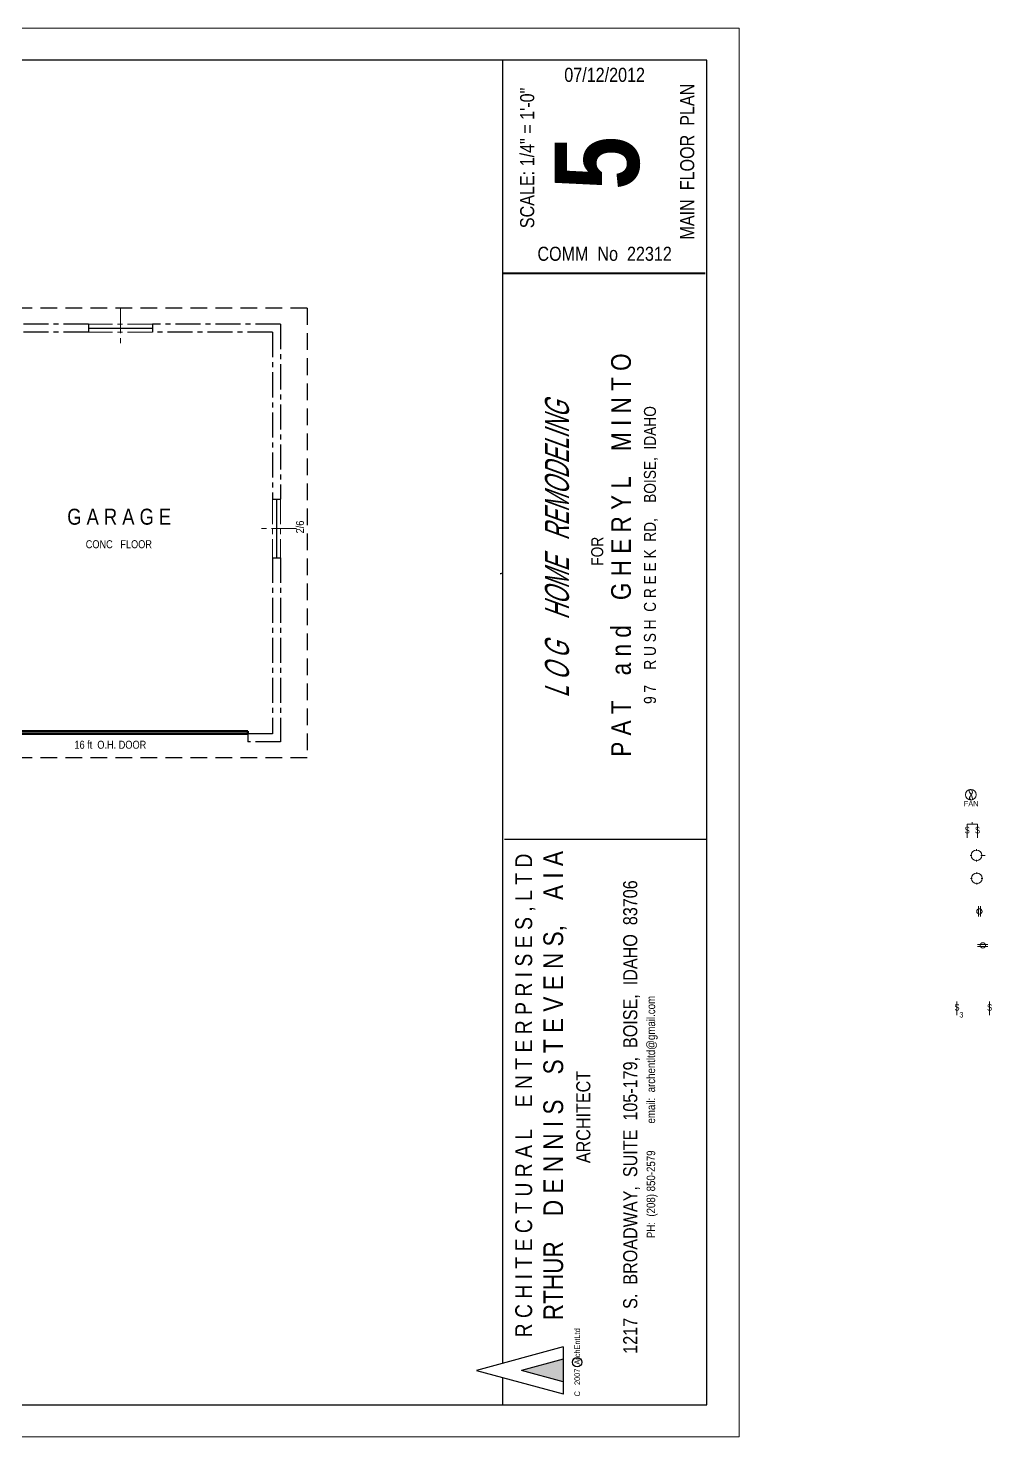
# Model space of a CAD drawing. Header units: inches. Extents: x -298 to 15350, y -6 to 2753.
# Drawn here: x 5156 to 5878, y 959 to 2015 of the extents above; entities that cross this region are included whole.
import ezdxf

# ---------------------------------------------------------------- set-up
doc = ezdxf.new("R2010")
doc.units = ezdxf.units.IN
doc.header["$MEASUREMENT"] = 0
for name, pattern in [('CENTER', [2, 1.25, -0.25, 0.25, -0.25]), ('DASHDOT2', [0.5, 0.25, -0.125, 0, -0.125]), ('HIDDEN', [0.375, 0.25, -0.125])]:
    doc.linetypes.add(name, pattern=pattern)
for name, color, linetype, lineweight in [('DOORS', 7, 'Continuous', 60), ('ELEC', 6, 'Continuous', 30), ('ELEC SYMBOLS', 7, 'Continuous', 20), ('ROOF', 7, 'HIDDEN', 30), ('WALL FRAMING', 9, 'CENTER', 30), ('WINDOWS', 5, 'Continuous', 30)]:
    doc.layers.add(name, color=color, linetype=linetype, lineweight=lineweight)
for name, color, linetype in [('SETBACK', 1, 'DASHDOT2'), ('TEXT80', 9, 'Continuous'), ('TITLE BLOCK', 7, 'Continuous'), ('TITLE_BLOCK', 250, 'Continuous')]:
    doc.layers.add(name, color=color, linetype=linetype)
doc.styles.add('ARCH ENT', font='technical.ttf', dxfattribs={"height": 2})
doc.styles.add('ARCHENT', font='technical.ttf', dxfattribs={"height": 6})
doc.styles.add('EXIST', font='romans.shx', dxfattribs={"width": 0.75, "oblique": 20, "height": 12})

msp = doc.modelspace()

# ---------------------------------------------------------------- hatches: boundary and pattern name
at = {"layer": 'TITLE_BLOCK', "linetype": 'Continuous', "ltscale": 0.5}
msp.add_hatch(color=1, dxfattribs=at).paths.add_polyline_path([(5556.96299, 1017.14849), (5525.80735, 1008.68835), (5556.96299, 1000.22822)])

# ---------------------------------------------------------------- linework, layer by layer
at = {"layer": 'DOORS', "color": 9, "ltscale": 15}
for p, q in [((5320.51724, 1487.90682), (5128.51724, 1487.90682)), ((5320.51724, 1485.90682), (5128.51724, 1485.90682))]:
    msp.add_line(p, q, dxfattribs=at)
at = {"layer": 'DOORS', "color": 9, "linetype": 'Continuous', "ltscale": 15}
msp.add_line((5320.51724, 1487.90682), (5320.51724, 1485.90682), dxfattribs=at)
at = {"layer": 'ELEC', "lineweight": 20, "ltscale": 15}
for p, q in [((5868.26706, 1348.97521), (5868.26706, 1356.76965)), ((5869.76706, 1348.97521), (5869.76706, 1356.76965)), ((5875.38913, 1328.08831), (5867.59469, 1328.08831)), ((5875.38913, 1326.58831), (5867.59469, 1326.58831))]:
    msp.add_line(p, q, dxfattribs=at)
for centre in [(5869.01706, 1352.76965), (5871.59469, 1327.33831)]:
    msp.add_circle(centre, 2, dxfattribs=at)
at = {"layer": 'ELEC SYMBOLS', "color": 6, "linetype": 'Continuous', "lineweight": 20, "ltscale": 150}
for p, q in [((5859.81844, 1418.17109), (5859.81844, 1407.96151)), ((5867.53373, 1418.17109), (5867.53373, 1407.96151)), ((5867.53373, 1418.17109), (5867.53373, 1407.96151)), ((5862.4321, 1377.57182), (5863.62882, 1377.57182)), ((5867.03046, 1380.97346), (5867.03046, 1382.17018)), ((5867.03046, 1372.97346), (5867.03046, 1374.17018)), ((5870.4321, 1377.57182), (5871.62882, 1377.57182)), ((5852.15205, 1285.32391), (5852.15205, 1275.11434)), ((5876.6188, 1285.23548), (5876.6188, 1275.02591))]:
    msp.add_line(p, q, dxfattribs=at)
at = {"layer": 'ELEC SYMBOLS', "color": 6, "linetype": 'Continuous', "lineweight": 9, "ltscale": 150}
for p, q in [((5863.37783, 1394.81394), (5862.18111, 1394.81394)), ((5866.77947, 1398.21558), (5866.77947, 1399.4123)), ((5873.25876, 1394.81394), (5870.18111, 1394.81394)), ((5866.77947, 1390.21558), (5866.77947, 1391.4123))]:
    msp.add_line(p, q, dxfattribs=at)
at = {"layer": 'ELEC SYMBOLS', "color": 6, "lineweight": 20, "ltscale": 15}
for centre in [(5862.59477, 1440.25835), (5866.77947, 1394.81394), (5867.03046, 1377.57182)]:
    msp.add_circle(centre, 4, dxfattribs=at)
at = {"layer": 'ELEC SYMBOLS', "color": 6, "linetype": 'Continuous', "lineweight": 20, "ltscale": 150}
msp.add_spline([(5862.50723, 1444.25577), (5861.752, 1444.02697), (5863.71971, 1437.24773), (5863.24474, 1436.29863), (5861.95555, 1436.84098), (5863.65184, 1443.01008), (5862.83763, 1444.02697), (5862.50723, 1444.25577)], degree=3, dxfattribs=at)
at = {"layer": 'ROOF', "color": 9, "ltscale": 50}
for p, q in [((5365.01724, 1804.90682), (5084.01724, 1804.90682)), ((5365.01724, 1804.90682), (5365.01724, 1467.90682)), ((5365.01724, 1467.90682), (5084.01724, 1467.90682))]:
    msp.add_line(p, q, dxfattribs=at)
at = {"layer": 'SETBACK'}
msp.add_line((5511.64323, 1606.26692), (5509.66808, 1605.78298), dxfattribs=at)
at = {"layer": 'TITLE BLOCK', "color": 7, "linetype": 'Continuous', "lineweight": 0, "ltscale": 0.5}
for p, q in [((5688.76512, 2014.90578), (4056.79621, 2014.90578)), ((5688.76512, 2014.90578), (5688.76512, 958.90995)), ((4056.79621, 958.90995), (5688.76512, 958.90995))]:
    msp.add_line(p, q, dxfattribs=at)
at = {"layer": 'TITLE BLOCK', "color": 7, "linetype": 'Continuous', "lineweight": 30, "ltscale": 0.5}
for p, q in [((5664.76512, 1990.90578), (4104.79621, 1990.90578)), ((5511.64323, 1014.02256), (5511.64323, 1990.90578)), ((5664.76512, 982.90995), (5664.76512, 1990.90578)), ((5512.82985, 1407.05066), (5664.76512, 1407.05066)), ((5556.96299, 1026.32887), (5491.99927, 1008.68835)), ((5556.96299, 1026.32887), (5556.96299, 991.04783)), ((5556.96299, 1026.26593), (5556.96299, 990.9849)), ((5556.96299, 1017.08555), (5525.80735, 1008.62541)), ((5556.96299, 1017.08555), (5525.80735, 1008.62541)), ((5511.64323, 982.90995), (5511.64323, 1003.35415)), ((5556.96299, 1000.16528), (5525.80735, 1008.62541)), ((5556.96299, 1000.16528), (5525.80735, 1008.62541)), ((4104.79621, 982.90995), (5664.76512, 982.90995)), ((5511.64323, 982.90995), (5664.76512, 982.90995))]:
    msp.add_line(p, q, dxfattribs=at)
at = {"layer": 'TITLE BLOCK', "color": 7, "linetype": 'Continuous', "lineweight": 30, "ltscale": 0.0625}
msp.add_line((5491.99927, 1008.68835), (5556.96299, 991.04783), dxfattribs=at)
at = {"layer": 'TITLE BLOCK', "color": 7, "linetype": 'Continuous', "lineweight": 30, "ltscale": 0.5, "const_width": 1.58266}
msp.add_lwpolyline([(5511.64323, 1831.19136), (5663.57851, 1831.19136)], dxfattribs=at)
at = {"layer": 'TITLE BLOCK', "color": 7, "linetype": 'Continuous'}
msp.add_circle((5567.39157, 1014.80727), 3.49818, dxfattribs=at)
at = {"layer": 'WALL FRAMING', "color": 9, "lineweight": 9, "ltscale": 15}
for p, q in [((5225.01724, 1804.90682), (5225.01724, 1774.90682)), ((5249.01724, 1792.90682), (5201.01724, 1792.90682)), ((5249.01724, 1786.90682), (5201.01724, 1786.90682)), ((5338.96583, 1661.90004), (5338.96583, 1617.89981)), ((5344.96583, 1661.90004), (5344.96583, 1617.89981)), ((5356.92375, 1639.92074), (5326.92378, 1639.88569))]:
    msp.add_line(p, q, dxfattribs=at)
at = {"layer": 'WALL FRAMING', "color": 9, "ltscale": 15}
for p, q in [((5201.01724, 1792.90682), (5104.01724, 1792.90682)), ((5201.01724, 1786.90682), (5110.01724, 1786.90682)), ((5201.01724, 1792.90682), (5201.01724, 1786.90682)), ((5345.01724, 1792.90682), (5249.01724, 1792.90682)), ((5249.01724, 1792.90682), (5249.01724, 1786.90682)), ((5339.01724, 1786.90682), (5249.01724, 1786.90682)), ((5339.01724, 1786.90682), (5339.01724, 1661.90025)), ((5345.01724, 1792.90682), (5345.01724, 1661.90004)), ((5338.96583, 1661.89978), (5344.96583, 1661.90679)), ((5339.01724, 1617.89981), (5345.01724, 1617.90682)), ((5339.01724, 1617.89981), (5339.01724, 1485.90682)), ((5345.01724, 1617.89981), (5345.01724, 1479.90682)), ((5339.01724, 1485.90682), (5320.51724, 1485.90682)), ((5320.51724, 1485.90682), (5320.51724, 1479.90682)), ((5345.01724, 1479.90682), (5320.51724, 1479.90682))]:
    msp.add_line(p, q, dxfattribs=at)
at = {"layer": 'WALL FRAMING', "color": 6, "linetype": 'Continuous', "lineweight": 9, "ltscale": 150}
for p, q in [((5859.81844, 1418.17109), (5867.53373, 1418.17109)), ((5863.67608, 1418.17109), (5863.67608, 1419.60075))]:
    msp.add_line(p, q, dxfattribs=at)
at = {"layer": 'WINDOWS', "color": 9, "ltscale": 15}
for p, q in [((5201.01724, 1789.90682), (5249.01724, 1789.90682)), ((5341.96583, 1661.90328), (5342.01724, 1617.90331))]:
    msp.add_line(p, q, dxfattribs=at)

# ---------------------------------------------------------------- texts
at = {"layer": 'TEXT80', "color": 9, "width": 360.0625, "attachment_point": 5, "style": 'ARCHENT'}
for s, insert, char_height, rotation in [('{\\C7;G A R A G E}', (5224.07271, 1648.59568), 12, 0.03277054), ('{\\C7;2/6}', (5359.66204, 1640.95331), 6, 90.03277054), ('{\\C7;CONC   FLOOR}', (5223.80526, 1628.00302), 6, 0.03277054), ('{\\C7;16 ft  O.H. DOOR}', (5217.41175, 1477.69403), 6, 0.03277054)]:
    msp.add_mtext(s, dxfattribs=dict(at, insert=insert, char_height=char_height, rotation=rotation))
at = {"layer": 'TEXT80', "insert": (5862.83949, 1433.56446), "char_height": 4, "width": 360.0625, "attachment_point": 5, "rotation": 0.03277054, "style": 'ARCHENT'}
msp.add_mtext('{\\C7;FAN}', dxfattribs=at)
at = {"layer": 'TEXT80', "color": 6, "width": 360.0625, "attachment_point": 5, "rotation": 0.03277054, "style": 'ARCHENT'}
for s, insert, char_height in [('{\\C7; }S', (5859.0728, 1413.72916), 5), ('{\\C7; }S', (5866.7881, 1413.72916), 5), ('{\\C7; }S', (5851.40642, 1280.88199), 5), ('{\\C7; }S', (5875.87317, 1280.79356), 5), ('3', (5855.52389, 1275.25593), 4)]:
    msp.add_mtext(s, dxfattribs=dict(at, insert=insert, char_height=char_height))
at = {"layer": 'TITLE BLOCK', "color": 7, "linetype": 'Continuous', "lineweight": 30, "ltscale": 0.5, "char_height": 10.5510608, "attachment_point": 5, "style": 'ARCH ENT'}
for s, insert in [('\\A1;07/12/2012', (5588.01736, 1979.86868)), ('COMM  No  22312', (5588.01736, 1845.71542))]:
    msp.add_mtext(s, dxfattribs=dict(at, insert=insert))
at = {"layer": 'TITLE BLOCK', "color": 7, "linetype": 'Continuous', "lineweight": 30, "ltscale": 0.5, "rotation": 90, "style": 'ARCH ENT'}
for s, insert, char_height, attachment_point in [('SCALE: 1/4" = 1\'-0"  ', (5530.03181, 1917.62638), 10.5510608, 5), ('MAIN  FLOOR  PLAN', (5649.99129, 1914.86178), 10.5510608, 5), ('{\\fTechnical|b1|i0|c0|p34;5}', (5550.46875, 1913.75829), 63.3063648, 2), ('\\P{\\H0.3769x;  FOR\\P\\H1.644x;P A T    a n d    G H E R Y L    M I N T O\\P\\H0.6083x;9 7    R U S H  C R E E K  RD,    BOISE,  IDAHO}', (5583.2189, 1619.93064), 23.8022304, 5), ('        R C H I T E C T U R A L    E N T E R P R I S E S , L T D\\P{\\H1.167x;          RTHUR    D E N N I S    S T E V E N S,    A I A\\P\\H0.7145x;ARCHITECT\\P\\P1217  S.  BROADWAY,  SUITE  105-179,  BOISE,  IDAHO  83706\\P\\H0.5999x;PH:  (208) 850-2579          email:  archentltd@gmail.com}', (5521.00409, 1198.64428), 12.661273, 2)]:
    msp.add_mtext(s, dxfattribs=dict(at, insert=insert, char_height=char_height, attachment_point=attachment_point))
at = {"layer": 'TITLE BLOCK', "color": 7, "linetype": 'Continuous', "lineweight": 9, "ltscale": 50, "insert": (5543.27575, 1623.84673), "char_height": 18, "width": 403, "attachment_point": 2, "rotation": 90, "style": 'EXIST'}
msp.add_mtext('{\\fTechnical|b0|i0|c0|p34;L O G    HOME   REMODELING}', dxfattribs=at)
at = {"layer": 'TITLE BLOCK', "color": 7, "linetype": 'HIDDEN', "insert": (5565.38631, 989.20954), "char_height": 4.1965886, "width": 59, "attachment_point": 1, "rotation": 90, "style": 'ARCHENT'}
msp.add_mtext('C   2007  ArchEntLtd', dxfattribs=at)

doc.saveas('drawing.dxf')
